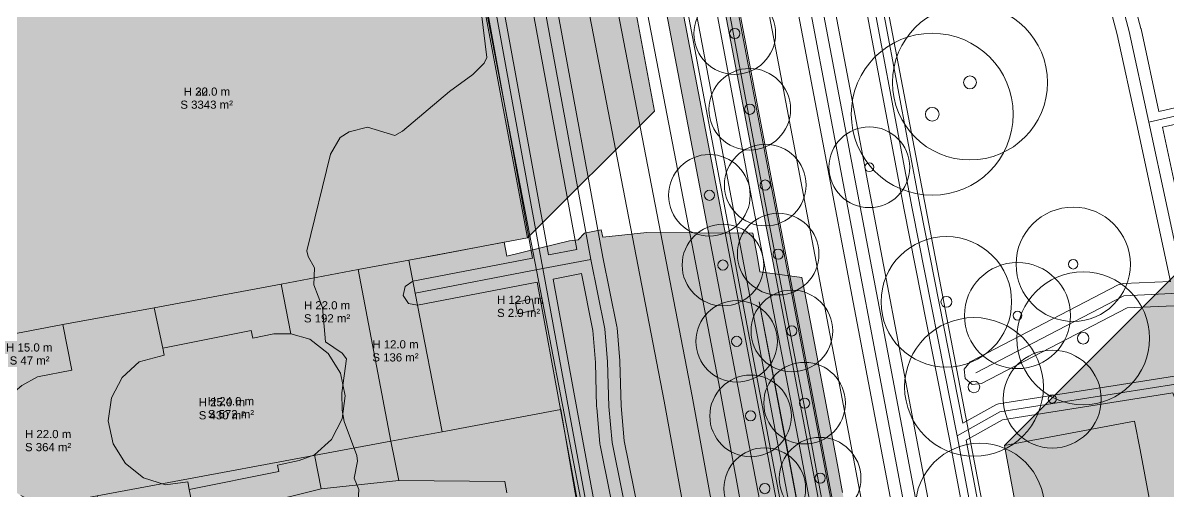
# Model space of a CAD drawing. Header units: metres. Extents: x -8 to 1190, y -11 to 1223.
# Drawn here: x 649 to 789.3, y 383.6 to 441 of the extents above; entities that cross this region are included whole.
import ezdxf

# ---------------------------------------------------------------- set-up
doc = ezdxf.new("R2010")
doc.units = ezdxf.units.M
doc.header["$MEASUREMENT"] = 0
for name, color, linetype, lineweight, true_color in [('TPX_BUILDING_AREAS_TEXT', 7, 'CONTINUOUS', 0, 0x000000), ('TPX_BUILDING_HEIGHTS_TEXT', 7, 'CONTINUOUS', 0, 0x000000), ('TPX_BUILDINGS', 7, 'CONTINUOUS', 0, 0x000000), ('TPX_BUILDINGS_HATCH', 7, 'CONTINUOUS', 0, 0xf0f0f0), ('TPX_BUILDINGS_SHADOWS_HATCH', 7, 'CONTINUOUS', 0, 0x000000), ('TPX_BUILDINGS_SHADOWS_OUTLINES', 7, 'CONTINUOUS', 0, 0x000000), ('TPX_CADASTRES', 7, 'CONTINUOUS', 0, 0x646464), ('TPX_CONTOUR_LINES_5M', 7, 'CONTINUOUS', 0, 0x969696), ('TPX_ROADS_AXES', 7, 'CONTINUOUS', 0, 0x323232), ('TPX_ROADS_CONTOURS', 7, 'CONTINUOUS', 0, 0x646464), ('TPX_VEGETATION_GREEN_SPACES', 7, 'CONTINUOUS', 0, 0x58ba48), ('TPX_VEGETATION_GREEN_SPACES_HATCH', 7, 'CONTINUOUS', 0, 0x58ba48), ('TPX_VEGETATION_TREES_INDIVIDUAL', 7, 'CONTINUOUS', 0, 0x136734)]:
    doc.layers.add(name, color=color, linetype=linetype, lineweight=lineweight, true_color=true_color)
doc.styles.add('TPX_TEXTE', font='arial.ttf')

# ---------------------------------------------------------------- blocks, each defined once
blk = doc.blocks.new('TREETR006_CR070')
at = {"layer": 'TPX_VEGETATION_TREES_INDIVIDUAL'}
for radius in [7, 0.5833333333333334]:
    blk.add_circle((0, 0, 0.0361), radius, dxfattribs=at)
blk = doc.blocks.new('TREETR005_CR065')
at = {"layer": 'TPX_VEGETATION_TREES_INDIVIDUAL'}
for radius in [6.5, 0.5416666666666666]:
    blk.add_circle((0, 0, 0.0361), radius, dxfattribs=at)
blk = doc.blocks.new('TREETR007_CR085')
at = {"layer": 'TPX_VEGETATION_TREES_INDIVIDUAL'}
for radius in [8.5, 0.7083333333333334]:
    blk.add_circle((0, 0, 0.0361), radius, dxfattribs=at)
blk = doc.blocks.new('TREETR007_CR081')
at = {"layer": 'TPX_VEGETATION_TREES_INDIVIDUAL'}
for radius in [8.14, 0.7083333333333334]:
    blk.add_circle((0, 0, 0.0361), radius, dxfattribs=at)
blk = doc.blocks.new('TREETR005_CR060')
at = {"layer": 'TPX_VEGETATION_TREES_INDIVIDUAL'}
for radius in [6, 0.5]:
    blk.add_circle((0, 0, 0.0361), radius, dxfattribs=at)
blk = doc.blocks.new('TREETR005_CR050')
at = {"layer": 'TPX_VEGETATION_TREES_INDIVIDUAL'}
for radius in [4.95, 0.5416666666666666]:
    blk.add_circle((0, 0, 0.0361), radius, dxfattribs=at)
blk = doc.blocks.new('TREETR008_CR095')
at = {"layer": 'TPX_VEGETATION_TREES_INDIVIDUAL'}
for radius in [9.5, 0.7916666666666666]:
    blk.add_circle((0, 0, 0.0361), radius, dxfattribs=at)
blk = doc.blocks.new('TREETR008_CR099')
at = {"layer": 'TPX_VEGETATION_TREES_INDIVIDUAL'}
for radius in [9.92, 0.8333333333333334]:
    blk.add_circle((0, 0, 0.0361), radius, dxfattribs=at)
blk = doc.blocks.new('TREETR006_CR050')
at = {"layer": 'TPX_VEGETATION_TREES_INDIVIDUAL'}
for radius in [5, 0.625]:
    blk.add_circle((0, 0, 0.0361), radius, dxfattribs=at)
blk = doc.blocks.new('TREETR007_CR080')
at = {"layer": 'TPX_VEGETATION_TREES_INDIVIDUAL'}
for radius in [8, 0.6666666666666666]:
    blk.add_circle((0, 0, 0.0361), radius, dxfattribs=at)
blk = doc.blocks.new('TREETR007_CR079')
at = {"layer": 'TPX_VEGETATION_TREES_INDIVIDUAL'}
for radius in [7.9, 0.6666666666666666]:
    blk.add_circle((0, 0, 0.0361), radius, dxfattribs=at)

msp = doc.modelspace()

# ---------------------------------------------------------------- hatches: boundary and pattern name
at = {"layer": 'TPX_BUILDINGS_HATCH'}
for points in [[(701.957253407687, 461.70517202978954), (633.3763799183071, 448.90237566595897), (642.2273387424648, 401.80771204596385), (646.1697701923549, 402.54187151556835), (653.8786515705287, 404.02622839575633), (665.0804776661098, 406.0697111762129), (680.6248330585659, 408.9762711203657), (690.0503491871059, 410.73894545203075), (696.2670611850917, 411.9059462225996), (710.8142098896205, 414.62340971594676), (701.957253407687, 461.70517202978954)], [(701.957253407687, 461.70517202978954), (633.3763799183071, 448.90237566595897), (642.2273387424648, 401.80771204596385), (646.1697701923549, 402.54187151556835), (653.8786515705287, 404.02622839575633), (665.0804776661098, 406.0697111762129), (680.6248330585659, 408.9762711203657), (690.0503491871059, 410.73894545203075), (696.2670611850917, 411.9059462225996), (710.8142098896205, 414.62340971594676), (701.957253407687, 461.70517202978954)], [(696.2670611850917, 411.9059462225996), (690.0503491871059, 410.73894545203075), (694.0718001835048, 389.7084669745527), (700.3589210025966, 390.869058100041), (697.0444573871791, 407.8431028998457), (696.2670611850917, 411.9059462225996)], [(690.0503491871059, 410.73894545203075), (680.6248330585659, 408.9762711203657), (681.8125924579799, 402.8813624060713), (684.1435203067958, 402.23434206610546), (686.3653945438564, 400.47991797095165), (687.8740300647914, 398.06246611243114), (688.4725226871669, 395.26925989752635), (688.0949162952602, 392.45297667151317), (686.7778262607753, 389.93294760352), (684.6935138218105, 388.0374846137129), (685.529235791415, 383.8733238852583), (695.0158605091274, 384.9024347937666), (694.0718001835048, 389.7084669745527), (690.0503491871059, 410.73894545203075)], [(659.8185643665493, 395.01302191382274), (659.4327926151454, 392.1948160803877), (660.0394315235317, 389.40353056555614), (661.539902638644, 386.98415037756786), (663.7699298374355, 385.23164316779), (666.4501599781215, 384.3447937644087), (669.1875886432827, 384.7487425482832), (669.3653335087001, 383.81254336005077), (670.0758704654872, 380.033120600041), (685.529235791415, 383.8733238852583), (684.6935138218105, 388.0374846137129), (686.7778262607753, 389.93294760352), (688.0949162952602, 392.45297667151317), (688.4725226871669, 395.26925989752635), (687.8740300647914, 398.06246611243114), (686.3653945438564, 400.47991797095165), (684.1435203067958, 402.23434206610546), (681.8125924579799, 402.8813624060713), (680.6248330585659, 408.9762711203657), (665.0804776661098, 406.0697111762129), (666.1038684360683, 401.109780756291), (666.2773589603603, 400.2646364844404), (663.211816739291, 399.42657896643505), (661.1275033466518, 397.5311216986738), (659.8185643665493, 395.01302191382274)], [(711.3472642414272, 407.14280745154247), (709.3116406910121, 406.72024485236034), (709.5866441242397, 405.33518454199657), (711.6222676746547, 405.7577471411787), (711.3472642414272, 407.14280745154247)], [(645.0836829654872, 390.9740795767866), (644.9958161823452, 390.25141379004344), (645.0094527713954, 388.98882910376415), (645.3122796528041, 387.449229685124), (645.6188401691616, 386.62396189337596), (645.9306344501674, 385.9955515540205), (646.6911963932216, 384.8515858328901), (647.6406859867275, 383.85574289923534), (648.1719054691494, 383.4286760962568), (648.7361945621669, 383.04393049841747), (649.9618520252407, 382.44692942267284), (651.5516232959926, 382.13142534857616), (653.4192456714809, 382.13460966711864), (658.0708465091884, 383.00150152808055), (659.4161118976772, 375.8735623038374), (670.0758704654872, 380.033120600041), (669.3653335087001, 383.81254336005077), (669.1875886432827, 384.7487425482832), (666.4501599781215, 384.3447937644087), (663.7699298374355, 385.23164316779), (661.539902638644, 386.98415037756786), (660.0394315235317, 389.40353056555614), (659.4327926151454, 392.1948160803877), (659.8185643665493, 395.01302191382274), (661.1275033466518, 397.5311216986738), (663.211816739291, 399.42657896643505), (666.2773589603603, 400.2646364844404), (666.1038684360683, 401.109780756291), (665.0804776661098, 406.0697111762129), (653.8786515705287, 404.02622839575633), (654.9614276401699, 398.4128813422285), (650.7575473301113, 397.5825361884199), (648.8470067493618, 396.55658957129344), (647.5262021534145, 395.4395813620649), (646.8532971851528, 394.7515492117964), (646.1970576755702, 393.88333078986034), (645.5715770237148, 392.66564032202587), (645.3158845417202, 391.9609312689863), (645.0836829654872, 390.9740795767866)], [(653.8786515705287, 404.02622839575633), (646.1697701923549, 402.54187151556835), (647.5262021534145, 395.4395813620649), (648.8470067493618, 396.55658957129344), (650.7575473301113, 397.5825361884199), (654.9614276401699, 398.4128813422285), (653.8786515705287, 404.02622839575633)], [(659.8185643665493, 395.01302191382274), (659.4327926151454, 392.1948160803877), (660.0394315235317, 389.40353056555614), (661.539902638644, 386.98415037756786), (663.7699298374355, 385.23164316779), (666.4501599781215, 384.3447937644087), (669.1875886432827, 384.7487425482832), (669.3653335087001, 383.81254336005077), (680.3221454136074, 385.9823727286421), (680.1507806293666, 386.78198954230174), (682.8277472965419, 387.3327850974165), (684.6935138218105, 388.0374846137129), (686.7778262607753, 389.93294760352), (688.0949162952602, 392.45297667151317), (688.4725226871669, 395.26925989752635), (687.8740300647914, 398.06246611243114), (686.3653945438564, 400.47991797095165), (684.1435203067958, 402.23434206610546), (681.8125924579799, 402.8813624060713), (679.733352612704, 402.86278292303905), (677.1435403339565, 402.34404894476756), (676.9305972568691, 403.28345438605174), (666.1038684360683, 401.109780756291), (666.2773589603603, 400.2646364844404), (663.211816739291, 399.42657896643505), (661.1275033466518, 397.5311216986738), (659.8185643665493, 395.01302191382274)], [(651.5516232959926, 382.13142534857616), (649.9618520252407, 382.44692942267284), (652.264795254916, 370.3090395606123), (652.8733739368618, 367.0349058783613), (653.5792026035488, 363.3119101203047), (656.6890305988491, 346.8764767325483), (657.282183598727, 343.6677479422651), (657.9061870090663, 340.32820841437206), (660.0613450519741, 328.9264483130537), (680.7356967441738, 332.7896713889204), (679.771085690707, 337.68291613226756), (702.4951514713466, 341.7994665778242), (703.3392056934536, 337.0158753073774), (724.6222552768886, 340.99976393347606), (722.4751605503261, 352.4034294760786), (721.8198346607387, 355.83914896612987), (721.182948064059, 359.2331881201826), (718.0781268589199, 375.64679476385936), (717.4360990040004, 379.06263586645946), (716.8446025364101, 382.19120451575145), (714.8734836094081, 393.5788340247236), (700.3589210025966, 390.869058100041), (694.0718001835048, 389.7084669745527), (658.0708465091884, 383.00150152808055), (653.4192456714809, 382.13460966711864), (651.5516232959926, 382.13142534857616)], [(785.1759986393154, 392.185500589665), (769.2186402790248, 389.20434710150585), (771.0381402485073, 379.51855608588085), (772.3315429203212, 379.7660755789839), (773.9154824726284, 371.3710808432661), (772.0515756122768, 371.02352663641796), (773.6051024906337, 362.79396959906444), (775.46085543558, 363.1396002448164), (776.9608354084194, 355.1735882437788), (776.1537961475551, 355.01776548987255), (778.0525521747768, 344.95941588049755), (794.0344686023891, 347.9463581717573), (792.1331214420497, 358.01560446387157), (790.798932980746, 357.7584633505903), (789.6390285007656, 363.9174837744795), (791.7068461887538, 364.3131365454756), (789.3690356723964, 376.7074837363325), (787.3149632923305, 376.32658049231395), (786.1777543537319, 382.35286566382274), (787.001102399081, 382.51253744727), (785.8381814472377, 388.6478314078413), (785.1759986393154, 392.185500589665)], [(670.0758704654872, 380.033120600041), (659.4161118976772, 375.8735623038374), (659.7026290409267, 374.33011576300487), (660.0071420185268, 372.71036287909374), (660.2988013736904, 371.14511438971385), (660.5399293415248, 369.8671383536421), (660.9759101383388, 367.5074028647505), (665.0630301944911, 345.68690249091014), (665.4381961338222, 343.65804239874706), (665.6386336795986, 342.58910795813426), (665.9101685993373, 341.1456932700239), (666.2399463169277, 339.38230368262157), (666.5264625065029, 337.83885714178905), (669.945664357394, 337.50602480536327), (674.8312434665859, 337.3809389746748), (679.771085690707, 337.68291613226756), (685.5158404819667, 338.1862377799116), (691.2277087680995, 339.08456179266796), (696.8911733143032, 340.22463461523876), (702.4951514713466, 341.7994665778242), (707.1950997821987, 343.26465651160106), (711.6943330280483, 345.1428036368452), (714.8941268436611, 346.725991693791), (714.6183280460536, 348.26045939093456), (714.2791432850063, 350.13670393591747), (714.0204543583095, 351.5256113684736), (713.7497968189418, 353.0382771170698), (713.4033421985805, 354.981851068791), (709.4795684330165, 376.6567663825117), (709.1378116123378, 378.54391142493114), (708.8191928379238, 380.3329481757246), (708.5480927936733, 381.8109869635664), (708.2645806781948, 383.37815710669383), (708.0089053623378, 384.79079004889354), (695.0158605091274, 384.9024347937666), (685.529235791415, 383.8733238852583), (670.0758704654872, 380.033120600041)]]:
    msp.add_hatch(color=256, dxfattribs=at).paths.add_polyline_path(points)
at = {"layer": 'TPX_BUILDINGS_SHADOWS_HATCH'}
h = msp.add_hatch(color=256, dxfattribs=at)
h.paths.add_polyline_path([(648.9327287189662, 464.45872542029247), (633.3763923160732, 448.9023890173994), (701.9572515003383, 461.705182520207), (710.8142175190151, 414.6234192526899), (726.3705586902797, 430.17975851660594), (717.5136022083461, 477.26152178412303), (713.3828553669155, 476.49038645392284), (713.1129283420742, 477.85122152930126), (711.7461337558925, 477.58639952307567), (710.0228738300502, 475.8631395972334), (648.9327287189662, 464.45872542029247)])
h.paths.add_polyline_path([(703.2608432285488, 469.10111662512645), (704.6276454441249, 469.3659491217695), (705.0375928394496, 467.29926058417186), (703.6707915775478, 467.03442045813426), (703.2608432285488, 469.10111662512645)], flags=16)
msp.add_hatch(color=256, dxfattribs=at).paths.add_polyline_path([(802.0991057865322, 422.08481260901317), (769.2186536304653, 389.2043604529463), (785.1759957782924, 392.1855110800825), (785.8381909839809, 388.6478333151899), (787.0011100284755, 382.51254603033885), (786.1777648441494, 382.3528589881025), (787.314970921725, 376.32659289008006), (789.3690337650478, 376.70749422675), (791.7068538181484, 364.3131451285444), (789.6390399448574, 363.91747709875926), (790.7989406101406, 357.7584747946821), (792.1331195347011, 358.01561495428905), (794.0344762317836, 347.9463686621748), (826.9149331562221, 380.82682367926463), (825.0135869495571, 390.8960709250532), (823.679397534579, 390.63892885809764), (822.7844981662929, 395.39078852301463), (824.5873116962612, 397.1936020529829), (822.2495011799037, 409.58794924383983), (820.1954278461635, 409.2070459998213), (819.6494702808559, 412.1001782095991), (806.2264585010707, 409.56684443121776), (804.4051246158779, 419.1141276038252), (805.4594153873622, 419.31677481299266), (804.8359689228237, 422.59611269598827), (802.0991057865322, 422.08481260901317)])
h = msp.add_hatch(color=256, dxfattribs=at)
h.paths.add_polyline_path([(699.8085307590663, 412.5674967444502), (696.2670716755092, 411.90593859320506), (697.0444669239223, 407.8431048071943), (700.3589286319911, 390.8690704978071), (714.8734817020595, 393.5788445151411), (716.8446120731533, 382.1912064231001), (717.4361075870693, 379.0626377738081), (718.078136395663, 375.646796671208), (721.1829556934536, 359.23319765692577), (721.8198413364589, 355.8391575491987), (722.4751681797206, 352.40343901282176), (724.6222629062831, 340.9997725165449), (735.2288569919765, 351.60636564856395), (733.0817613117397, 363.0100311911665), (750.0523242466152, 379.980594126042), (749.3969983570278, 383.41631361609325), (748.7601127140224, 386.810352770146), (745.6552915088832, 403.22395941382274), (745.0132627002895, 406.63980051642284), (744.4217662326992, 409.76836916571483), (739.2706565372646, 410.4809689200483), (738.9536838047206, 412.2165789282881), (738.4144963733852, 415.19638296728954), (725.4214515201747, 415.30802675848827), (720.0125932209194, 414.7212729132734), (719.8325452320278, 415.62808939581737), (717.7969216816127, 415.20552679663524), (716.9841403476894, 414.3927454627119), (715.9348268024623, 414.27891584997997), (708.268753003329, 412.37387510901317), (707.9412240497768, 414.0867151892744), (699.8085307590663, 412.5674967444502)])
h.paths.add_polyline_path([(709.3116302005947, 406.7202429450117), (711.3472623340786, 407.14281794195995), (711.6222762577236, 405.75775667792186), (709.586645077914, 405.3351750052534), (709.3116302005947, 406.7202429450117)], flags=16)
at = {"layer": 'TPX_VEGETATION_GREEN_SPACES_HATCH'}
for points in [[(705.202120732516, 567.3939804709516), (704.1375646106899, 567.2349600470625), (705.8265456669033, 557.518399683293), (707.9013518802822, 546.6040186560713), (745.4852609150112, 349.6486687338911), (747.4693908207119, 350.07060000067577), (712.2818812839687, 534.3462509787641), (710.6499976627529, 543.0176090872847), (708.6743115894496, 551.7229532874189), (707.3501519672573, 558.1769356406294), (705.202120732516, 567.3939804709516)], [(715.4411143772304, 549.4985031760298), (714.0189256183803, 549.1400599158369), (716.2606687061489, 540.255813089665), (752.4494857303798, 351.18762919073924), (753.8733949176967, 351.465924707707), (717.9112319462001, 540.6681189215742), (715.4411143772304, 549.4985031760298)]]:
    msp.add_hatch(color=256, dxfattribs=at).paths.add_polyline_path(points)

# ---------------------------------------------------------------- linework, layer by layer
at = {"layer": 'TPX_BUILDINGS', "elevation": 0.042100000000000005}
for points in [[(701.957253407687, 461.70517202978954), (633.3763799183071, 448.90237566595897), (642.2273387424648, 401.80771204596385), (646.1697701923549, 402.54187151556835), (653.8786515705287, 404.02622839575633), (665.0804776661098, 406.0697111762129), (680.6248330585659, 408.9762711203657), (690.0503491871059, 410.73894545203075), (696.2670611850917, 411.9059462225996), (710.8142098896205, 414.62340971594676)], [(701.957253407687, 461.70517202978954), (633.3763799183071, 448.90237566595897), (642.2273387424648, 401.80771204596385), (646.1697701923549, 402.54187151556835), (653.8786515705287, 404.02622839575633), (665.0804776661098, 406.0697111762129), (680.6248330585659, 408.9762711203657), (690.0503491871059, 410.73894545203075), (696.2670611850917, 411.9059462225996), (710.8142098896205, 414.62340971594676)], [(696.2670611850917, 411.9059462225996), (690.0503491871059, 410.73894545203075), (694.0718001835048, 389.7084669745527), (700.3589210025966, 390.869058100041), (697.0444573871791, 407.8431028998457)], [(690.0503491871059, 410.73894545203075), (680.6248330585659, 408.9762711203657), (681.8125924579799, 402.8813624060713), (684.1435203067958, 402.23434206610546), (686.3653945438564, 400.47991797095165), (687.8740300647914, 398.06246611243114), (688.4725226871669, 395.26925989752635), (688.0949162952602, 392.45297667151317), (686.7778262607753, 389.93294760352), (684.6935138218105, 388.0374846137129), (685.529235791415, 383.8733238852583), (695.0158605091274, 384.9024347937666), (694.0718001835048, 389.7084669745527)], [(659.8185643665493, 395.01302191382274), (659.4327926151454, 392.1948160803877), (660.0394315235317, 389.40353056555614), (661.539902638644, 386.98415037756786), (663.7699298374355, 385.23164316779), (666.4501599781215, 384.3447937644087), (669.1875886432827, 384.7487425482832), (669.3653335087001, 383.81254336005077), (670.0758704654872, 380.033120600041), (685.529235791415, 383.8733238852583), (684.6935138218105, 388.0374846137129), (686.7778262607753, 389.93294760352), (688.0949162952602, 392.45297667151317), (688.4725226871669, 395.26925989752635), (687.8740300647914, 398.06246611243114), (686.3653945438564, 400.47991797095165), (684.1435203067958, 402.23434206610546), (681.8125924579799, 402.8813624060713), (680.6248330585659, 408.9762711203657), (665.0804776661098, 406.0697111762129), (666.1038684360683, 401.109780756291), (666.2773589603603, 400.2646364844404), (663.211816739291, 399.42657896643505), (661.1275033466518, 397.5311216986738)], [(711.3472642414272, 407.14280745154247), (709.3116406910121, 406.72024485236034), (709.5866441242397, 405.33518454199657), (711.6222676746547, 405.7577471411787)], [(653.8786515705287, 404.02622839575633), (646.1697701923549, 402.54187151556835), (647.5262021534145, 395.4395813620649), (648.8470067493618, 396.55658957129344), (650.7575473301113, 397.5825361884199), (654.9614276401699, 398.4128813422285)], [(659.8185643665493, 395.01302191382274), (659.4327926151454, 392.1948160803877), (660.0394315235317, 389.40353056555614), (661.539902638644, 386.98415037756786), (663.7699298374355, 385.23164316779), (666.4501599781215, 384.3447937644087), (669.1875886432827, 384.7487425482832), (669.3653335087001, 383.81254336005077), (680.3221454136074, 385.9823727286421), (680.1507806293666, 386.78198954230174), (682.8277472965419, 387.3327850974165), (684.6935138218105, 388.0374846137129), (686.7778262607753, 389.93294760352), (688.0949162952602, 392.45297667151317), (688.4725226871669, 395.26925989752635), (687.8740300647914, 398.06246611243114), (686.3653945438564, 400.47991797095165), (684.1435203067958, 402.23434206610546), (681.8125924579799, 402.8813624060713), (679.733352612704, 402.86278292303905), (677.1435403339565, 402.34404894476756), (676.9305972568691, 403.28345438605174), (666.1038684360683, 401.109780756291), (666.2773589603603, 400.2646364844404), (663.211816739291, 399.42657896643505), (661.1275033466518, 397.5311216986738)], [(785.1759986393154, 392.185500589665), (769.2186402790248, 389.20434710150585), (771.0381402485073, 379.51855608588085), (772.3315429203212, 379.7660755789839), (773.9154824726284, 371.3710808432661), (772.0515756122768, 371.02352663641796), (773.6051024906337, 362.79396959906444), (775.46085543558, 363.1396002448164), (776.9608354084194, 355.1735882437788), (776.1537961475551, 355.01776548987255), (778.0525521747768, 344.95941588049755), (794.0344686023891, 347.9463581717573), (792.1331214420497, 358.01560446387157), (790.798932980746, 357.7584633505903), (789.6390285007656, 363.9174837744795), (791.7068461887538, 364.3131365454756), (789.3690356723964, 376.7074837363325), (787.3149632923305, 376.32658049231395), (786.1777543537319, 382.35286566382274), (787.001102399081, 382.51253744727), (785.8381814472377, 388.6478314078413)]]:
    msp.add_lwpolyline(points, close=True, dxfattribs=at)
for points in [[(648.7361945621669, 383.04393049841747), (649.9618520252407, 382.44692942267284), (651.5516232959926, 382.13142534857616), (653.4192456714809, 382.13460966711864), (658.0708465091884, 383.00150152808055), (659.4161118976772, 375.8735623038374), (670.0758704654872, 380.033120600041), (669.3653335087001, 383.81254336005077), (669.1875886432827, 384.7487425482832), (666.4501599781215, 384.3447937644087), (663.7699298374355, 385.23164316779), (661.539902638644, 386.98415037756786), (660.0394315235317, 389.40353056555614), (659.4327926151454, 392.1948160803877), (659.8185643665493, 395.01302191382274), (661.1275033466518, 397.5311216986738), (663.211816739291, 399.42657896643505), (666.2773589603603, 400.2646364844404), (666.1038684360683, 401.109780756291), (665.0804776661098, 406.0697111762129), (653.8786515705287, 404.02622839575633), (654.9614276401699, 398.4128813422285), (650.7575473301113, 397.5825361884199), (648.8470067493618, 396.55658957129344)], [(716.8446025364101, 382.19120451575145), (714.8734836094081, 393.5788340247236), (700.3589210025966, 390.869058100041), (694.0718001835048, 389.7084669745527), (658.0708465091884, 383.00150152808055)], [(708.2645806781948, 383.37815710669383), (708.0089053623378, 384.79079004889354), (695.0158605091274, 384.9024347937666), (685.529235791415, 383.8733238852583), (670.0758704654872, 380.033120600041)]]:
    msp.add_lwpolyline(points, dxfattribs=at)
at = {"layer": 'TPX_BUILDINGS_SHADOWS_OUTLINES', "elevation": 0.0391}
for points in [[(648.9327287189662, 464.45872542029247), (633.3763923160732, 448.9023890173994), (701.9572515003383, 461.705182520207), (710.8142175190151, 414.6234192526899), (726.3705586902797, 430.17975851660594), (717.5136022083461, 477.26152178412303), (713.3828553669155, 476.49038645392284), (713.1129283420742, 477.85122152930126), (711.7461337558925, 477.58639952307567), (710.0228738300502, 475.8631395972334)], [(709.3116302005947, 406.7202429450117), (711.3472623340786, 407.14281794195995), (711.6222762577236, 405.75775667792186), (709.586645077914, 405.3351750052534)]]:
    msp.add_lwpolyline(points, close=True, dxfattribs=at)
for points in [[(802.0991057865322, 422.08481260901317), (769.2186536304653, 389.2043604529463), (785.1759957782924, 392.1855110800825), (785.8381909839809, 388.6478333151899), (787.0011100284755, 382.51254603033885), (786.1777648441494, 382.3528589881025), (787.314970921725, 376.32659289008006), (789.3690337650478, 376.70749422675)], [(749.3969983570278, 383.41631361609325), (748.7601127140224, 386.810352770146), (745.6552915088832, 403.22395941382274), (745.0132627002895, 406.63980051642284), (744.4217662326992, 409.76836916571483), (739.2706565372646, 410.4809689200483), (738.9536838047206, 412.2165789282881), (738.4144963733852, 415.19638296728954), (725.4214515201747, 415.30802675848827), (720.0125932209194, 414.7212729132734), (719.8325452320278, 415.62808939581737), (717.7969216816127, 415.20552679663524), (716.9841403476894, 414.3927454627119), (715.9348268024623, 414.27891584997997), (708.268753003329, 412.37387510901317), (707.9412240497768, 414.0867151892744), (699.8085307590663, 412.5674967444502), (696.2670716755092, 411.90593859320506), (697.0444669239223, 407.8431048071943), (700.3589286319911, 390.8690704978071), (714.8734817020595, 393.5788445151411), (716.8446120731533, 382.1912064231001)]]:
    msp.add_lwpolyline(points, dxfattribs=at)
at = {"layer": 'TPX_CADASTRES', "elevation": 0.024099999999999996}
msp.add_lwpolyline([(792.8631543628871, 617.9086937583052), (769.7674560062587, 613.4297213233076), (756.2602204792202, 610.8104147589765), (754.3717555515468, 620.7271980918013), (750.6373071186244, 640.3383812583052), (746.9250478260219, 659.8323282874189), (744.5137719623744, 672.4949783957563), (741.3743915073574, 688.980910745915), (711.6734523288906, 683.3608660376631), (708.5864104740322, 699.5772051489912), (709.4475907795131, 699.7401327765547), (709.355667065829, 700.2232412970625), (738.1944417469203, 705.6802401221357), (732.2419385425746, 736.9387592948042), (699.8711823932827, 730.8130287802778), (714.6332625858486, 653.5587362921797), (718.3623799793422, 634.0435385382734), (773.7940988056362, 343.955034700688), (875.4743823520839, 362.6969790137373)], dxfattribs=at)
msp.add_lwpolyline([(702.0135488025844, 461.95634791022167), (631.3893632404506, 448.9456009543501), (655.4918174259365, 321.58652731543407), (726.5418271534145, 334.67562624579296)], close=True, dxfattribs=at)
at = {"layer": 'TPX_CONTOUR_LINES_5M', "elevation": 0.04810000000000001}
msp.add_lwpolyline([(690.0335669519845, 382.3785699172877), (690.1329432451166, 383.77283999929205), (689.5697692513932, 385.16711008083075), (689.9619471880142, 387.25851520337164), (689.8957577743568, 387.9556502443738), (688.3453185858671, 392.1384604894556), (688.1105152906384, 393.53273057146), (688.0566179163288, 395.62413569400087), (688.6262500428129, 399.80694593908265), (688.0731871370226, 400.50408098008484), (686.030426515732, 401.89835106162354), (685.6768420131411, 406.081161307171), (684.6263582827523, 408.8697014702484), (684.6998225844, 410.96110659325495), (683.9151466507465, 412.35537667479366), (683.7699880022556, 413.05251171579584), (686.6520249026362, 424.90380741050467), (687.8308960155118, 426.9436822431162), (688.9484116875101, 427.6123159741983), (691.183443031041, 428.2023656782694), (694.5359900465701, 427.1843716846779), (695.4972931577358, 427.69234757404774), (701.2410840776283, 432.58369891764596), (704.0986543796025, 434.6636979826726), (705.470978154568, 436.0579680642113), (705.8109336779453, 436.7551031052135), (704.7214191632811, 445.81785863637924)], dxfattribs=at)
at = {"layer": 'TPX_ROADS_AXES', "elevation": 0.030099999999999995}
for points in [[(768.7634534351528, 325.2774176276289), (767.6867312900722, 331.15686842566356), (766.643077801913, 337.0786394751631), (765.958302449435, 340.9677071250044), (762.3117160312831, 361.6493363059126), (745.2485398761928, 451.6281323111616), (725.2024373523891, 556.3346295035444), (718.4983891956508, 592.0601124442182), (706.7192477695644, 653.9759640372358), (694.7692365162075, 715.8860115683638), (691.9570178501308, 731.2408823645674), (691.4551124088466, 735.2306074774824)], [(763.0244416706264, 324.16550680762157), (760.7577037326992, 335.96672865515575), (759.9965085498989, 339.81475779181346), (755.2014913074672, 364.1610264456831), (735.7200307361782, 466.8028559363447), (725.9855050556362, 520.3058418906294), (723.1586083881557, 536.4167513526045), (721.129182767123, 546.0069908774458), (718.3679942600429, 557.933230844792), (712.3268088810146, 583.182308641728), (709.2984094135463, 596.6795591986738), (706.8382863514125, 609.0450358069502), (699.5785588733852, 647.3091368353926)], [(693.4145478717983, 641.1373400366865), (703.6768378727138, 587.1489882147871), (708.3060016147792, 563.3965420401655), (709.7926663868129, 556.5090880072676), (711.3120488636196, 548.7893166220747), (749.2221211902797, 348.2975954688154), (752.229578923434, 338.2475762045942)], [(735.64311690256, 297.37418696051463), (733.5638141147792, 304.54765078192577), (732.0841712467372, 309.65314051276073), (730.6044377796352, 314.53996988898143), (729.956292103976, 317.6897015250288), (728.9705523960292, 322.4168629324995), (728.5873059742153, 324.6624569571577), (727.8173541538417, 329.09529253607616), (727.0184983722866, 333.17609163885936), (726.2552823536098, 337.2883114493452), (715.9571218006313, 393.1094498313032), (712.6717061512172, 410.8728422797285), (711.9393386356533, 414.8542475379072), (701.7407788746059, 470.8369364417158), (699.0776996128261, 485.3409399664961), (680.0093106739223, 583.385114160832), (678.2441987507045, 592.6579470313154), (676.6533812992275, 600.9362301505171), (672.819778393954, 620.7682003653608)], [(713.7902965061367, 546.3128780997358), (728.9219569675624, 469.34213682776317), (738.4595965854824, 418.4623942053877), (743.9367188923061, 390.0193085349165), (749.0176305286586, 362.5989803946577), (751.1414489261806, 350.85611101752147), (751.3594483844936, 348.61757227545604), (752.229578923434, 338.2475762045942), (752.9585875980556, 334.4264788306318), (754.4229878894985, 326.6476988471113)], [(710.3656701557338, 502.16869207983837), (730.9685067646205, 395.245993105229), (740.6621474735439, 341.95196863776073), (741.6852159015834, 336.1174015677534), (742.3746785633266, 332.171904054936), (744.4199256412685, 320.4335169470869)], [(791.4187259189785, 407.8809513724409), (786.891766499728, 428.8267349875532), (784.4967612735927, 439.93027540808544), (781.6367616169155, 450.705502001103), (784.5853766910732, 459.7782911933027), (784.92862887308, 474.5310854590498), (784.2861184589565, 477.91229006415233), (780.3228177540004, 496.9427065527998)], [(704.6267871372402, 494.7047972357832), (704.7316636554897, 489.76988836890087), (705.2900971882045, 485.54033133154735), (705.9626292698085, 481.1190447486006), (707.7060174457729, 471.2081799185835), (718.5707654468715, 411.9994644797407), (720.2752303592861, 403.4948134100996), (720.6053695194423, 399.43004938727245), (720.7658156864345, 393.9674009955488), (721.1644820682704, 389.53905817633495), (723.5834950916469, 377.566625086125), (730.1866979114711, 343.50889059668407), (730.9016017429531, 339.8570761359297), (732.0024146549404, 334.1674265540205), (732.7879752628505, 330.10650583868846), (735.0106114856899, 318.67462488776073)], [(751.819760274142, 450.63487192755565), (757.9160460941494, 418.2527260459028), (763.4192103855312, 390.35662218695506), (772.5013274662197, 342.21171709662303), (773.2427577488124, 338.3014893210493), (773.6912688724697, 336.0712875998579), (775.4103974811733, 326.59196612006053), (776.6104440204799, 319.97061201697215), (776.9676389209926, 318.01806303625926), (777.1124143116176, 317.25820395117626), (777.9908170215786, 312.40215918188915), (779.0739259235561, 306.38612696295604), (779.9439057819545, 301.93085142737255), (800.0709714405239, 199.32609697943553)], [(786.891766499728, 428.8267349875532), (796.8278283588588, 431.0897020972334)], [(697.0444573871791, 407.8431028998457), (712.6717061512172, 410.8728422797285), (718.5707654468715, 411.9994644797407)], [(807.195926617831, 392.9717993414961), (800.776396702975, 399.89255758887157), (798.2073087207973, 402.899913278874), (791.4187259189785, 407.8809513724409), (783.8601102344692, 407.54810854559764), (765.7247876636684, 398.10398337012157)], [(763.4192103855312, 390.35662218695506), (768.6476907245815, 393.3043770468794), (790.473794888705, 396.73763128882274), (795.6546506397426, 400.8364138281904), (798.2073087207973, 402.899913278874), (800.6174077503383, 404.8377308524214), (802.7071942798793, 406.52739092474803)]]:
    msp.add_lwpolyline(points, dxfattribs=at)
at = {"layer": 'TPX_ROADS_CONTOURS', "elevation": 0.027099999999999996}
for points in [[(705.2460637730546, 653.6935938103124), (717.0244813603349, 591.7815454704687), (723.7291942280717, 556.0525768501684), (743.775060240645, 451.3473127586767), (760.8361850422807, 361.379335234873), (764.3117232960649, 341.6678035957739), (763.2396197956987, 341.4604709846899), (758.637850348372, 364.8255422813818), (739.1611161869951, 467.44247228931636), (729.4309287709184, 520.921610663645), (726.6059423130937, 537.0216377479956), (726.5827804249711, 537.1413534386083), (724.5533548039384, 546.7315920097753), (724.5389886540361, 546.7964361412451), (721.7719178837724, 558.7476661903784), (715.7364907902665, 583.9726713402197), (712.7228255909868, 597.404258559458), (710.2740388554521, 609.7127550346777), (703.0172162693925, 647.9615429146215)], [(692.432756964583, 640.9473427040502), (702.6944280308671, 586.9622486336157), (707.3244681996293, 563.2052486641333), (708.8132529896684, 556.3070171577856), (710.3301492375322, 548.5998762352392), (748.2395320576616, 348.11180193256587), (748.2640968007036, 348.01090795826167), (750.544498030562, 340.390490363352), (750.6658206623979, 338.9446037514135), (747.5899720829912, 338.3068321449682), (744.9465480488725, 337.78305418323725), (744.1056495350786, 342.57830602955073), (734.4120078724809, 395.8723314506933), (734.4052863758989, 395.90822298359126), (713.808637205977, 502.79880602192134), (704.5403466862626, 556.2516744835302), (704.5317950886674, 556.2990568382666), (699.812226836104, 581.4570854408666), (687.9496398610063, 644.6767404777929)], [(700.7571263951249, 470.65685159992427), (710.9555297535844, 414.6750238640234), (711.4185605687089, 412.1578186256811), (696.7589603108354, 409.31568224262446), (695.8013091725297, 408.68249685596675), (695.571878020186, 407.5576055748388), (696.2050634068437, 406.59995443653315), (697.3299546879716, 406.3705223305151), (711.9627643269487, 409.20746404957026), (714.9737382573076, 392.9279077751562), (725.2718768757768, 337.10688860248774)], [(706.2306504887529, 470.9374521477148), (716.8266206425615, 413.19347269367427), (713.3826013249345, 412.53572161030024), (712.9229818028398, 415.03437406849116), (702.7245870274492, 471.0161598427221)], [(790.0591588658281, 397.6847046120092), (768.4923005742021, 394.2922304375097), (768.156576697249, 394.1754730446264), (764.132666174788, 391.90684015583247), (758.8979793232866, 418.44200212787837), (753.1676831883378, 448.88008577656), (754.8047586125322, 448.59757215809077), (754.9017759007402, 448.584075759165), (767.6268344563432, 447.2355993492529), (767.9969754857011, 447.2423141701147), (780.5289893788286, 449.0320757133886), (783.0379167241044, 439.5795381767675), (785.4256177586503, 428.50985987018794), (789.577113692183, 409.3013094170019), (783.7941222828813, 409.04665644001216), (783.1672864598222, 408.8785207970068), (765.0319638890214, 399.4343956215307), (764.2941442173906, 398.5548265678808), (764.3943753880449, 397.4111603004858), (765.2739444416948, 396.6733396751806), (766.4176107090898, 396.7735717995092), (784.2581439656205, 406.06418306659907), (790.9571357411332, 406.3591716988012)]]:
    msp.add_lwpolyline(points, dxfattribs=at)
for points in [[(712.9826055211015, 565.4003093941137), (714.9610696476884, 557.1313379509374), (717.7118831318803, 545.2499111397192), (719.7218099278398, 535.7518165810034), (722.542035643477, 519.6793249351904), (732.2765622776933, 466.1763389809057), (732.2814193409868, 466.15020639728755), (751.7628799122758, 363.5083769066259), (756.3663240117021, 340.1343696815893), (756.0929656666704, 340.0817526085302), (753.6244912785478, 339.56279356312007), (752.8541961354204, 348.7429941399023), (752.6343866032548, 351.0014999611303), (752.6175017994829, 351.1230705482885), (750.4925237339921, 362.87227327656), (745.4116120976396, 390.2926023704931), (739.9332366627641, 418.74239046406), (730.3962779683061, 469.61850435566157), (730.393785063643, 469.63148290943354), (715.2665239018388, 546.5798462135717), (713.2725263279863, 558.6512335045263)], [(706.1276965779252, 494.6779382927343), (706.3286452931352, 498.1972540123388), (706.80167156877, 499.9554069740698), (707.2125287693925, 500.03446180652827), (727.5282731694169, 394.6016891701147), (737.2166648549028, 341.33652193378657), (738.0802493733354, 336.41149027179927), (733.2829747837968, 335.4453886253759), (732.3742910069413, 340.1420067055151), (731.6590161961503, 343.79573232959956), (725.0560727757402, 377.8521316749975), (722.6510644597001, 389.75549013447016), (722.2638374012895, 394.0567510826513), (722.104722563643, 399.4740865929052), (722.1004462880082, 399.5514782173559), (721.770307127852, 403.6162431938574), (721.745983664412, 403.78957540821284), (720.0439239186235, 412.282224486582), (709.1823783558793, 471.4734867317602), (707.4429584187455, 481.36179430317134), (706.7752595585771, 485.75130445789546), (706.2295699757524, 489.88434202503413)], [(783.2000690144487, 450.6626671059057), (785.6925693196245, 458.3320072395727), (788.1871400517412, 457.4601515037939), (788.7113490742631, 457.4232099754736), (792.4596763295121, 458.16557104419917), (793.3982082051225, 443.08910639118403), (793.4170032185502, 442.9486931068823), (795.2555194539018, 434.05975897144526), (795.668220106978, 431.85120470356196), (788.1435466450639, 430.1374395592138), (785.9630399388261, 440.2465475304052), (785.9465614003129, 440.3150861961767)], [(747.1165004414506, 449.8287466270849), (751.0663524311967, 449.2317131264135), (756.934954230208, 418.05918199848384), (762.4373098057695, 390.16718084644526), (771.3330865544267, 343.01007635425776), (768.5076261204667, 342.480240653269), (767.2574573201127, 342.23802835773677), (763.7889295262285, 361.90979845356196), (763.7854514759965, 361.9288089973852)], [(788.5656657856889, 428.18236238788813), (796.0368629139848, 429.88394911121577), (798.3396154087968, 417.62710554432124), (798.3645826024003, 417.5244434578344), (801.5565114659257, 406.88300020527095), (799.9897399586625, 405.61621362995356), (798.5827279728837, 404.4849193794653), (792.7647081059404, 408.75382025074214)], [(713.9267783802934, 409.58542902301997), (717.3921085041948, 410.2472494347021), (718.7872501057573, 403.2860086662695), (719.1071534794755, 399.34726316761225), (719.2664619130082, 393.9233625633642), (719.2718568486162, 393.83290560077876), (719.6705241841264, 389.4045627815649), (719.6941934269853, 389.2419880134985), (722.1120362919755, 377.2753437263891), (728.7141194981523, 343.2233827812597), (729.4292283696122, 339.5705087883398), (730.3409429234453, 334.85823709797114), (729.692332808394, 334.7299726707861), (727.8167176884599, 334.3553007347509), (727.2385554951616, 337.47044451069087), (716.9405265492387, 393.29087335895747)], [(739.1825357121415, 406.77540476154536), (742.4627843541093, 389.74083597492427), (745.3614211720414, 374.09766371082515)], [(764.5347600621171, 389.8375766975805), (768.9814849537797, 392.3445871574804), (789.8364244145341, 395.6250761253759), (790.442537848372, 394.0820072395727), (795.9183269185014, 370.283237288706), (795.9914889973588, 370.0744255287573), (799.864732329268, 362.01224977802485), (800.1054559391923, 361.6945970756933), (806.0122771901079, 356.49626905750483), (807.8361907643266, 352.31612379383296), (808.3761277836747, 350.71115572284907), (783.2189393681474, 346.087888549082), (783.156218115706, 346.07426817249507), (780.8368011158891, 345.49099809955806), (776.6841207188554, 344.24773580860347), (774.3374171894975, 343.615099738352), (773.295131270308, 343.3982675774023)]]:
    msp.add_lwpolyline(points, close=True, dxfattribs=at)
at = {"layer": 'TPX_VEGETATION_GREEN_SPACES', "elevation": 0.0031}
for points in [[(705.202120732516, 567.3939804709516), (704.1375646106899, 567.2349600470625), (705.8265456669033, 557.518399683293), (707.9013518802822, 546.6040186560713), (745.4852609150112, 349.6486687338911), (747.4693908207119, 350.07060000067577), (712.2818812839687, 534.3462509787641), (710.6499976627529, 543.0176090872847), (708.6743115894496, 551.7229532874189), (707.3501519672573, 558.1769356406294)], [(715.4411143772304, 549.4985031760298), (714.0189256183803, 549.1400599158369), (716.2606687061489, 540.255813089665), (752.4494857303798, 351.18762919073924), (753.8733949176967, 351.465924707707), (717.9112319462001, 540.6681189215742)]]:
    msp.add_lwpolyline(points, close=True, dxfattribs=at)

# ---------------------------------------------------------------- block references
at = {"layer": 'TPX_VEGETATION_TREES_INDIVIDUAL'}
for name, p in [('TREETR006_CR050', (736.1859417548403, 439.6749527542852, 0.0361)), ('TREETR008_CR095', (765.0026596516836, 433.6864838679321, 0.0361)), ('TREETR008_CR099', (760.3796070311219, 429.7880096351728, 0.0361)), ('TREETR006_CR050', (738.021464867983, 430.39570106146857, 0.0361)), ('TREETR005_CR050', (752.6745099911932, 423.2905563330278, 0.0361)), ('TREETR006_CR050', (739.9192235174123, 421.1081126164645, 0.0361)), ('TREETR006_CR050', (733.0779389599338, 419.85130544472486, 0.0361)), ('TREETR006_CR070', (777.64994485653, 411.3965015979484, 0.0361)), ('TREETR006_CR050', (741.5022545116954, 412.6438640616834, 0.0361)), ('TREETR006_CR050', (734.7411958263256, 411.3024129732512, 0.0361)), ('TREETR007_CR080', (762.107663391158, 406.79471905948594, 0.0361)), ('TREETR005_CR065', (770.8199164683465, 405.10540980566293, 0.0361)), ('TREETR007_CR081', (778.8662326568738, 402.32300355192274, 0.0361)), ('TREETR006_CR050', (736.4212952901144, 401.9519810648635, 0.0361)), ('TREETR006_CR050', (743.1814754346851, 403.2241806429811, 0.0361)), ('TREETR007_CR085', (765.4923633346334, 396.3605787199922, 0.0361)), ('TREETR005_CR060', (775.0797090437263, 394.87766101257876, 0.0361)), ('TREETR006_CR050', (744.7433155796025, 394.3751920531504, 0.0361)), ('TREETR006_CR050', (738.1285228210036, 392.8150782925077, 0.0361)), ('TREETR006_CR050', (746.6368160957936, 385.1786555717699, 0.0361)), ('TREETR006_CR050', (739.8603077025618, 383.9026056798175, 0.0361)), ('TREETR007_CR079', (766.2132851930801, 381.5539988153614, 0.0361))]:
    msp.add_blockref(name, p, dxfattribs=at)

# ---------------------------------------------------------------- texts
at = {"layer": 'TPX_BUILDING_AREAS_TEXT', "style": 'TPX_TEXTE'}
for s, p in [('S 3343 m²', (668.2694827412076, 430.4604927391438, 0.04510000000000001)), ('S 3343 m²', (668.2694827412076, 430.4604927391438, 0.04510000000000001)), ('S 2.9 m²', (707.0669541829499, 404.9389959965367, 0.04510000000000001)), ('S 192 m²', (683.4084776663454, 404.27229496282524, 0.04510000000000001)), ('S 47 m²', (647.3539273494156, 399.10373667818493, 0.04510000000000001)), ('S 136 m²', (691.7884269071277, 399.4842333575815, 0.04510000000000001)), ('S 430 m²', (670.5234499297806, 392.38963877049025, 0.04510000000000001)), ('S 572 m²', (671.6349596926244, 392.5263407696504, 0.04510000000000001)), ('S 364 m²', (649.2373952218564, 388.4851549137849, 0.04510000000000001))]:
    msp.add_text(s, height=1, dxfattribs=at).set_placement(p)
at = {"layer": 'TPX_BUILDING_HEIGHTS_TEXT', "style": 'TPX_TEXTE'}
for s, p in [('H 30.0 m', (668.6944827412077, 432.0604927391438, 0.04510000000000001)), ('H 22.0 m', (668.6944827412077, 432.0604927391438, 0.04510000000000001)), ('H 22.0 m', (683.4084776663454, 405.87229496282526, 0.04510000000000001)), ('H 12.0 m', (707.0669541829499, 406.5389959965367, 0.04510000000000001)), ('H 15.0 m', (646.9289273494156, 400.70373667818495, 0.04510000000000001)), ('H 12.0 m', (691.7884269071277, 401.0842333575815, 0.04510000000000001)), ('H 25.0 m', (670.5234499297806, 393.9896387704903, 0.04510000000000001)), ('H 24.0 m', (671.6349596926244, 394.1263407696504, 0.04510000000000001)), ('H 22.0 m', (649.2373952218564, 390.08515491378495, 0.04510000000000001))]:
    msp.add_text(s, height=1, dxfattribs=at).set_placement(p)

doc.saveas('drawing.dxf')
